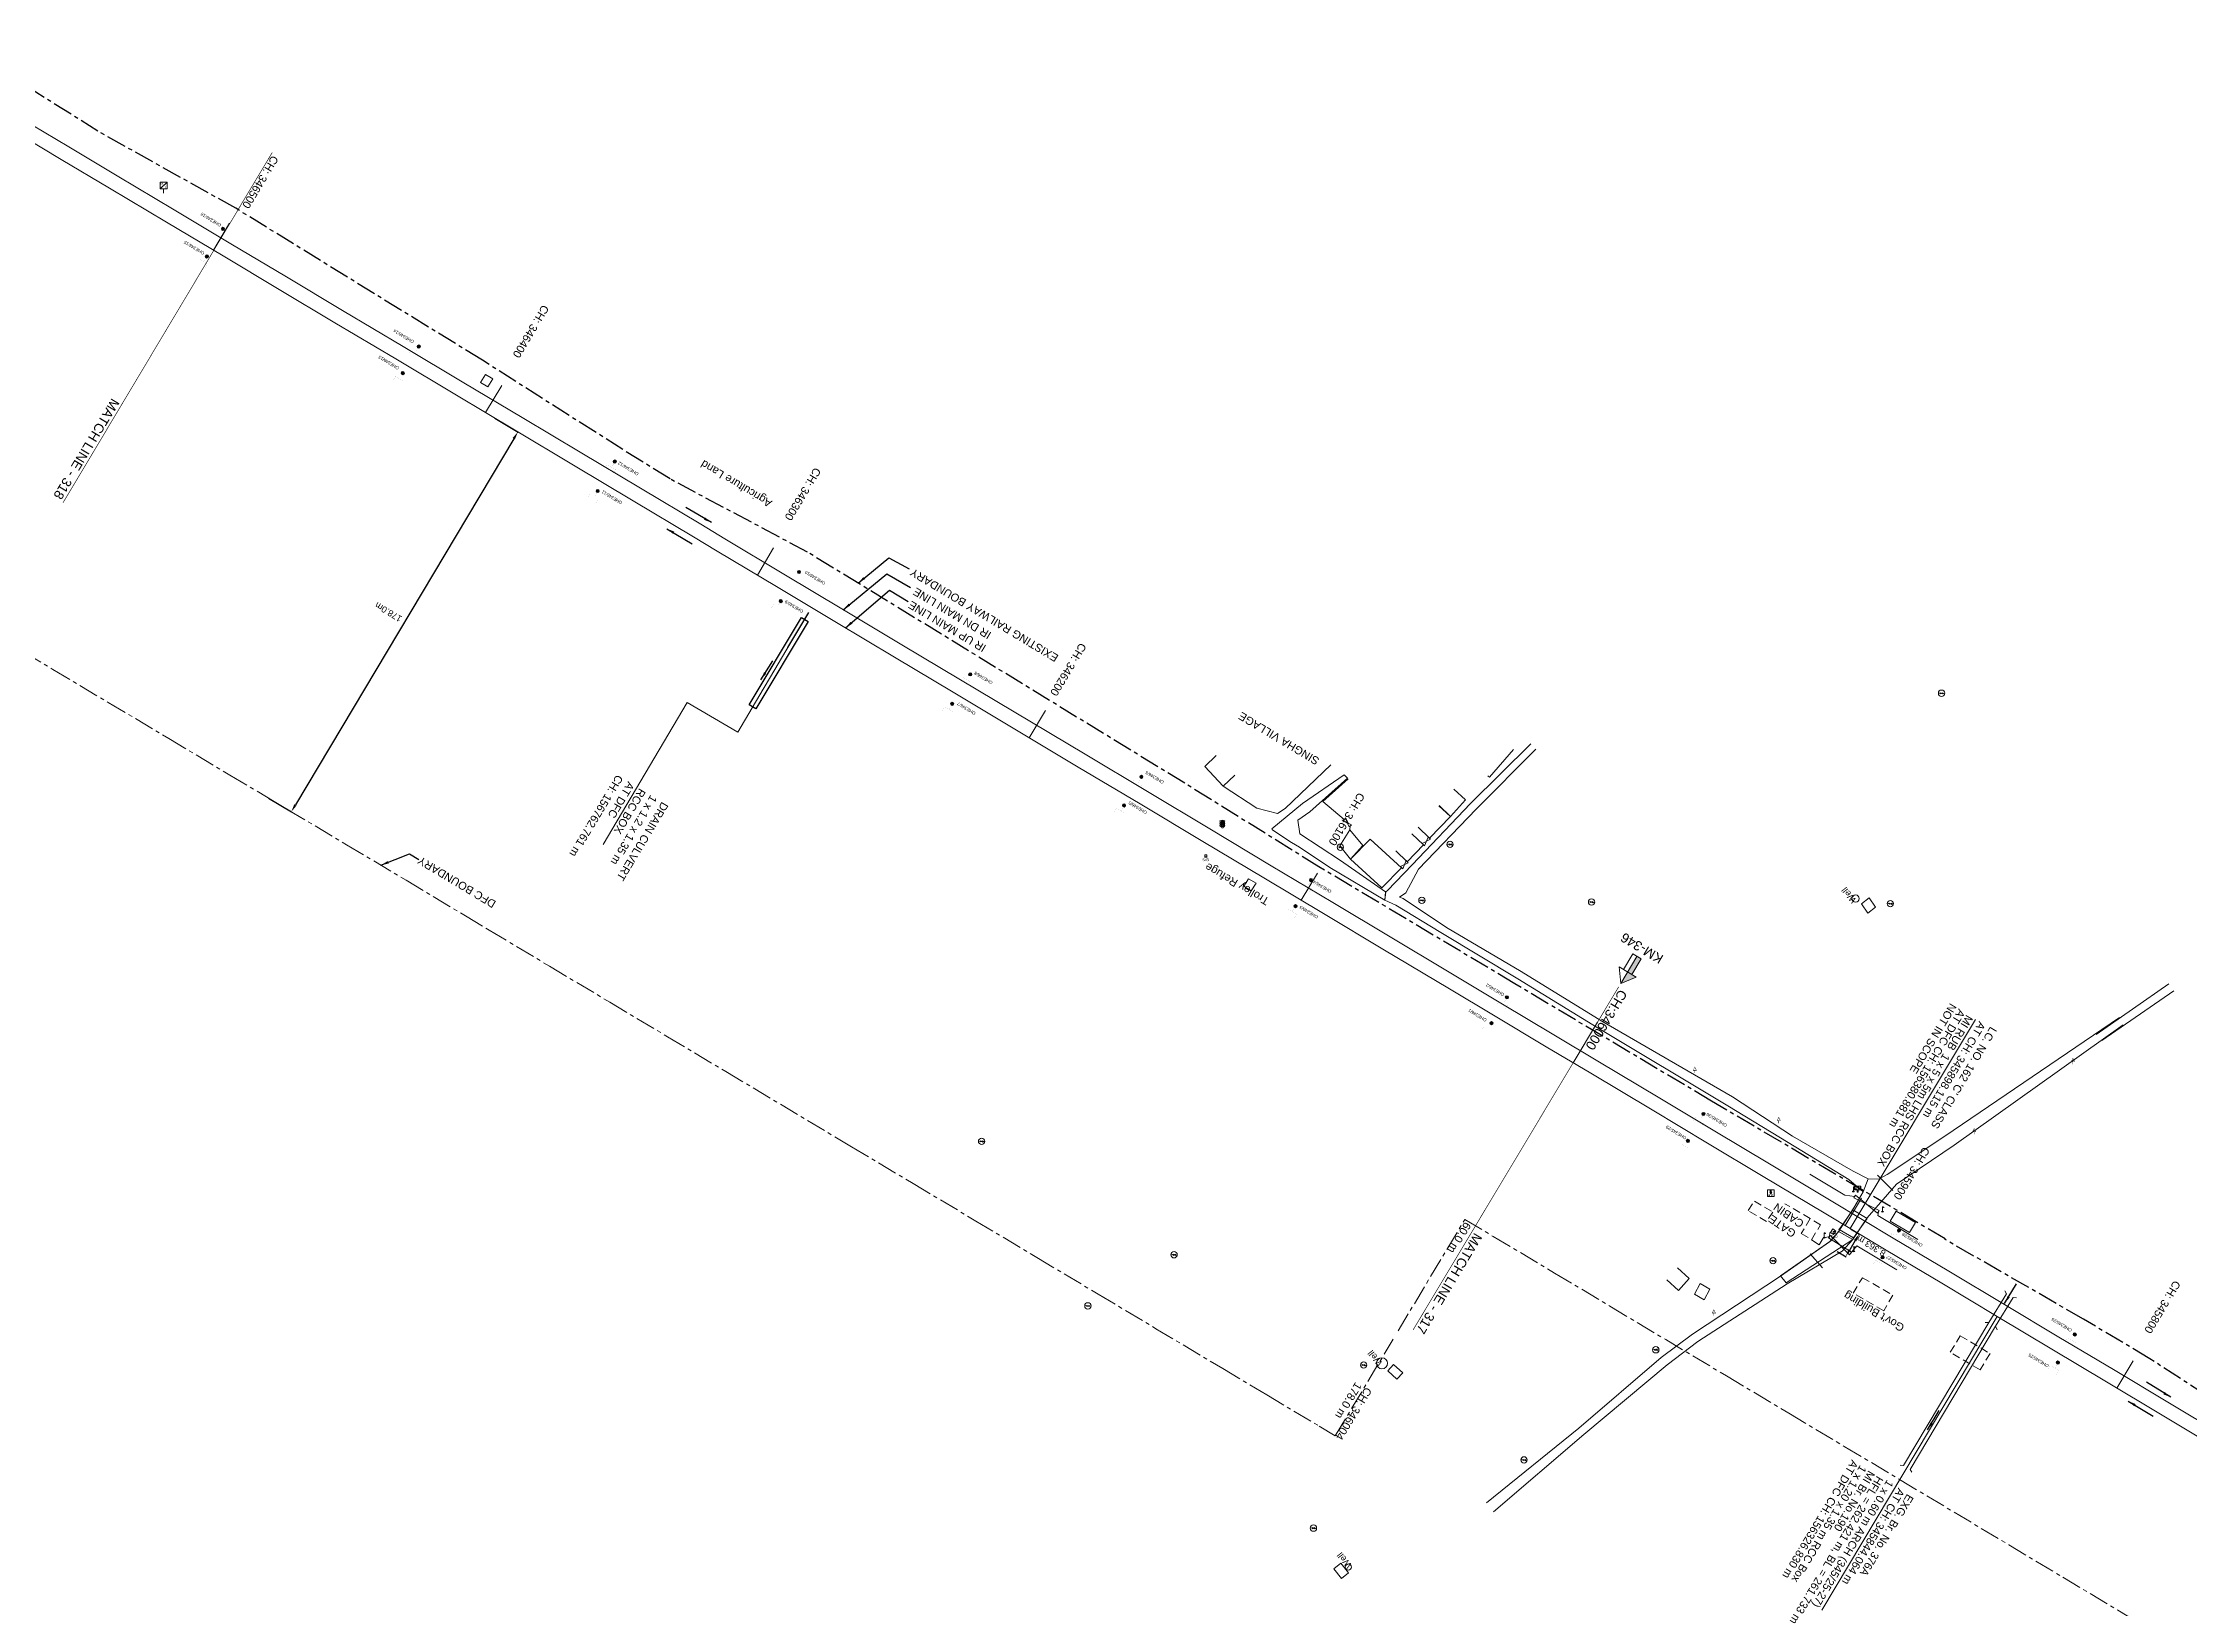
# Model space of a CAD drawing. Header units: metres. Extents: x 593168 to 611286, y 3401475 to 3412398.
# Drawn here: x 605632 to 606310, y 3404432 to 3404926 of the extents above; entities that cross this region are included whole.
import ezdxf
from ezdxf.enums import TextEntityAlignment as Align

# ---------------------------------------------------------------- set-up
doc = ezdxf.new("R2010")
doc.units = ezdxf.units.M
doc.header["$MEASUREMENT"] = 0
for name, pattern in [('CENTER', [2, 1.25, -0.25, 0.25, -0.25]), ('DASHED', [0.75, 0.5, -0.25]), ('PHANTOM2', [1.25, 0.625, -0.125, 0.125, -0.125, 0.125, -0.125])]:
    doc.linetypes.add(name, pattern=pattern)
doc.layers.get('Defpoints').update_dxf_attribs({"lineweight": 0})
for name, color, linetype, lineweight in [('Advertisement Board', 251, 'Continuous', 0), ('Arch', 7, 'Continuous', 0), ('BRIDGE DETAILS PLAN', 7, 'Continuous', 0), ('Building Under Cons.', 251, 'Continuous', 0), ('CANAL BOTTOM', 5, 'Continuous', 0), ('Commercial Building Pucca', 251, 'Continuous', 0), ('Compound Wall', 251, 'Continuous', 0), ('DFCC BOUNDARY', 6, 'CENTER', 0), ('Electric Pole', 251, 'Continuous', 0), ('Existing IR Chainage', 7, 'Continuous', 0), ('Existing IR Track', 7, 'Continuous', 0), ('Footpath', 251, 'Continuous', 0), ('Gate', 251, 'Continuous', 0), ('GIDN', 251, 'Continuous', 0), ('Govt buliding', 251, 'Continuous', 0), ('GPS', 251, 'Continuous', 0), ('Grill', 251, 'Continuous', 0), ('KM STONE', 7, 'Continuous', 0), ('Lamp_Post', 251, 'Continuous', 0), ('LC DETAILS IN PLAN', 7, 'Continuous', 0), ('Name Board', 251, 'Continuous', 0), ('OHE MAST', 8, 'Continuous', 0), ('OHE MAST TEXT', 8, 'Continuous', 0), ('Pavers', 7, 'Continuous', 0), ('Proposed Chainage', 10, 'Continuous', 0), ('PROPOSED DFCC TRACK', 1, 'Continuous', 0), ('Residential Building Pucca', 251, 'Continuous', 0), ('Residential Building Semipucca', 251, 'Continuous', 0), ('Retaining Wall', 251, 'Continuous', 0), ('Side Details', 251, 'Continuous', 0), ('Sign Board', 251, 'Continuous', 0), ('Subroad Edge', 34, 'Continuous', 0), ('Text1', 251, 'Continuous', 0), ('Trolley Stand', 251, 'Continuous', 0), ('Well', 5, 'Continuous', 0), ('WL', 7, 'Continuous', 0)]:
    doc.layers.add(name, color=color, linetype=linetype, lineweight=lineweight)
for name, color, linetype in [('DRAIN CULVERT', 1, 'Continuous'), ('Existing Railway Boundary', 7, 'CENTER'), ('MATCH LINE', 7, 'Continuous')]:
    doc.layers.add(name, color=color, linetype=linetype)
doc.styles.add('CUT-FILL', font='cut-fill.shx', dxfattribs={"height": 2})
doc.styles.add('NB', font='swissbo.ttf', dxfattribs={"height": 1.5})
doc.styles.get("Standard").update_dxf_attribs({"font": 'arial.ttf'})
doc.styles.add('street name', font='tahoma.ttf', dxfattribs={"height": 2})
doc.styles.add('Style-Arial', font='arial.ttf')
doc.dimstyles.new('ISO-25', dxfattribs={"dimtxt": 2.5, "dimasz": 2.5, "dimexe": 1.25, "dimexo": 0.625, "dimtad": 1, "dimtxsty": 'Standard', "dimcen": 2.5, "dimadec": 0, "dimazin": 0, "dimtfac": 1, "dimtmove": 0, "dimatfit": 3, "dimfxl": 1, "dimarcsym": 0})
doc.dimstyles.get("Standard").update_dxf_attribs({"dimtxt": 2.5, "dimasz": 0.18, "dimexe": 0.18, "dimexo": 0.0625, "dimgap": 0.09, "dimtad": 0, "dimtih": 1, "dimtoh": 1, "dimdec": 3, "dimzin": 0, "dimdsep": 46, "dimtxsty": 'Standard', "dimcen": 0.09, "dimaunit": 1, "dimadec": 4, "dimazin": 0, "dimtfac": 1, "dimtdec": 3, "dimtofl": 0, "dimtmove": 0, "dimatfit": 3, "dimfxl": 1, "dimtolj": 1, "dimtzin": 0, "dimarcsym": 0})

# ---------------------------------------------------------------- blocks, each defined once
blk = doc.blocks.new('GT')
at = {"layer": 'Gate'}
for p, q in [((-0.5, -0.5), (-0.5, 0.5)), ((-0.5, 0.5), (0.5, -0.5)), ((0.5, 0.5), (0.5, -0.5))]:
    blk.add_line(p, q, dxfattribs=at)
blk.add_lwpolyline([(0.5, 0.5), (-0.5, -0.5)], dxfattribs=at)
blk = doc.blocks.new('GI400D')
at = {"layer": 'Advertisement Board'}
blk.add_hatch(color=256, dxfattribs=at).paths.add_polyline_path([(-0.18, 0.33), (-0.32, 0.33), (-0.01, -0.19), (0.28, 0.33), (0.13, 0.33), (0.13, 0.96), (-0.18, 0.96)])
for points in [[(-0.32, 0.33), (-0.01, -0.19), (0.28, 0.33)], [(-0.32, 0.33), (-0.18, 0.33)], [(-0.18, 0.33), (-0.18, 0.96), (0.13, 0.96), (0.13, 0.33)], [(0.13, 0.33), (0.28, 0.33)]]:
    blk.add_lwpolyline(points, dxfattribs=at)
at = {"layer": 'Sign Board'}
for p, q in [((1.06, 1.06), (-1.06, 1.06)), ((-1.06, 1.06), (-1.06, -1.06)), ((1.06, -1.06), (1.06, 1.06)), ((-1.06, -1.06), (1.06, -1.06))]:
    blk.add_line(p, q, dxfattribs=at)
at = {"layer": 'Sign Board', "style": 'CUT-FILL'}
blk.add_text('400', height=0.739, dxfattribs=at).set_placement((-0.97, -0.98))
blk = doc.blocks.new('EP')
blk.add_hatch(color=8).paths.add_polyline_path([(-0.21, -0.05), (-0.21, 0.16), (-0.93, -0.01), (-0.31, 0.07), (-0.31, -0.19), (0.31, 0), (0.31, -0.24), (0.94, -0.01), (0.41, -0.1), (0.43, 0.15)])
at = {"color": 8}
for p, q in [((-0.93, -0.01), (-0.21, 0.16)), ((-0.31, 0.07), (-0.93, -0.01)), ((-0.31, -0.19), (-0.31, 0.07)), ((0.31, 0), (-0.31, -0.19)), ((-0.21, 0.16), (-0.21, -0.05)), ((-0.21, -0.05), (0.43, 0.15)), ((0.31, -0.24), (0.31, 0)), ((0.43, 0.15), (0.41, -0.1)), ((0.94, -0.01), (0.31, -0.24)), ((0.41, -0.1), (0.94, -0.01))]:
    blk.add_line(p, q, dxfattribs=at)
blk.add_circle((0, 0), 1, dxfattribs=at)
blk = doc.blocks.new('LP')
for points in [[(0, 0), (0, 1.5)], [(0.25, 1.35), (0.44, 1.35)]]:
    blk.add_lwpolyline(points)
for centre, radius, start, end in [((0.07, 0.99), 0.519, 57.64249, 97.31648), ((0.34, 1.33), 0.094, 11.70118, 168.04763)]:
    blk.add_arc(centre, radius, start, end)
at = {"extrusion": (0, 0, -1)}
blk.add_ellipse((0, 0.01), major_axis=(0.308, 0), ratio=0.400495, dxfattribs=at)
blk.add_ellipse((0.35, 1.36), major_axis=(0.0017, 0.0438), ratio=0.461056, start_param=1.74022, end_param=4.575836)
blk = doc.blocks.new('NB')
for p, q in [((-0.98, 0.82), (-0.98, 1.98)), ((-0.98, 1.98), (0.98, 1.98)), ((-0.98, 0.82), (0.98, 0.82)), ((-0.13, 0.82), (-0.13, 0)), ((-0.13, 0), (0.13, 0)), ((0.13, 0.82), (0.13, 0)), ((0.98, 1.98), (0.98, 0.82))]:
    blk.add_line(p, q)
at = {"style": 'NB', "width": 1.025371}
blk.add_text('NB', height=0.988, rotation=180, dxfattribs=at).set_placement((0, 1.39), align=Align.MIDDLE)
blk = doc.blocks.new('TSB')
at = {"const_width": 0.132}
blk.add_lwpolyline([(-0.51, 0.84), (0.54, 0.84), (0, 1.85)], close=True, dxfattribs=at)
at = {"const_width": 0.142}
blk.add_lwpolyline([(0, 0.84), (0, 0)], dxfattribs=at)
blk = doc.blocks.new('WL')
at = {"layer": 'WL'}
for p, q in [((1.07, 3.42), (-1.06, 3.42)), ((-1.06, 3.42), (-1.06, 1.29)), ((-1.06, 1.29), (1.07, 1.29)), ((0, 1.29), (0, 0)), ((1.07, 1.29), (1.07, 3.42))]:
    blk.add_line(p, q, dxfattribs=at)
blk.add_lwpolyline([(-1.06, 1.29), (1.07, 3.42)], dxfattribs=at)
at = {"layer": 'WL', "style": 'CUT-FILL'}
for s, p in [('W', (-0.08, 3.25)), ('L', (0.61, 2.26))]:
    blk.add_text(s, height=0.739, rotation=180, dxfattribs=at).set_placement(p)
blk = doc.blocks.new('SIG')
for color, points in [(1, [(-0.22, 0.42, 0.180295), (-0.01, 0.33, -0.00255), (0.01, 0.33, -0.00255), (0.02, 0.33, 0.180295), (0.23, 0.42, -0.002654), (0.25, 0.44, 0.184495), (0.33, 0.65, 1.000001), (-0.32, 0.65, 0.184495), (-0.24, 0.44, -0.002654)]), (2, [(0.23, -0.23, -0.002654), (0.25, -0.21, 0.184495), (0.33, 0.01, 1.000001), (-0.32, 0.01, 0.184495), (-0.24, -0.21, -0.002654), (-0.22, -0.23, 0.180295), (-0.01, -0.32, -0.00255), (0.01, -0.32, -0.00255), (0.02, -0.32, 0.180295)]), (3, [(0.23, -0.88, -0.002654), (0.25, -0.86, 0.184495), (0.33, -0.64, 1.000001), (-0.32, -0.64, 0.184495), (-0.24, -0.86, -0.002654), (-0.22, -0.88, 0.395599)])]:
    blk.add_hatch(color=color).paths.add_polyline_path(points)
for p, q in [((-0.31, 0.98), (-0.32, -0.9)), ((0.33, -0.9), (0.32, 0.98))]:
    blk.add_line(p, q)
for points in [[(-0.31, 0.98), (-0.81, 0.98, 0.198758), (-0.42, 0.41, 0.003814), (-0.31, 0.39, 0.003814)], [(-0.31, 0.33), (-0.81, 0.33, 0.198758), (-0.42, -0.23, 0.003727), (-0.32, -0.26, 0.003727)], [(0.32, 0.98), (0.82, 0.98, -0.198758), (0.44, 0.41, -0.003814), (0.32, 0.39, -0.003814)], [(0.32, 0.33), (0.82, 0.33, -0.198758), (0.44, -0.23, -0.003727), (0.33, -0.26, -0.003727)], [(-0.32, -0.32), (-0.81, -0.32, 0.198758), (-0.42, -0.88, 0.003639), (-0.32, -0.9)], [(0.33, -0.32), (0.82, -0.32, -0.198758), (0.44, -0.88, -0.003639), (0.33, -0.9)]]:
    blk.add_lwpolyline(points, format="xyb")
for centre, radius, start, end in [((0.01, 0.91), 0.324, 12.40488, 167.59512), ((0.01, 0.81), 0.357, 27.75781, 152.24219), ((0.01, -0.9), 0.324, 181.45715, 358.54285)]:
    blk.add_arc(centre, radius, start, end)
blk = doc.blocks.new('GPS')
at = {"const_width": 0.0279}
blk.add_lwpolyline([(0.56, -0.56), (-0.56, -0.56), (-0.56, 0.56), (0.56, 0.56)], close=True, dxfattribs=at)
blk.add_lwpolyline([(0.33, -0.33), (-0.33, -0.33), (-0.33, 0.33), (0.33, 0.33)], close=True)
at = {"style": 'street name'}
blk.add_text('GPS', height=0.868, rotation=180, dxfattribs=at).set_placement((1.07, -0.84, -111.29))
blk = doc.blocks.new('KM POST PLAN')
h = blk.add_hatch(color=256)
h.dxf.hatch_style = 1
h.paths.add_polyline_path([(0, -8.5), (-3, -8.5), (-3, -20), (0, -20)])
h.paths.add_polyline_path([(0, -8.5), (0, 0), (-6.3, -8.5)])
for points in [[(0, 0), (-6.3, -8.5), (6.3, -8.5)], [(0, 0), (0, -20)], [(0, 0), (6.3, -8.5)], [(3, -8.5), (3, -20), (-3, -20), (-3, -8.5)]]:
    blk.add_lwpolyline(points)
at = {"style": 'Style-Arial'}
blk.add_attdef('KM-POST', text='', height=6, dxfattribs=at).set_placement((0, -26, -263.9), align=Align.MIDDLE_CENTER)
blk = doc.blocks.new('OHE MAST')
h = blk.add_hatch(color=256)
h.dxf.hatch_style = 1
edge = h.paths.add_edge_path()
edge.add_arc((0, 0), 0.514, 0, 360)
at = {"const_width": 0.01}
for points in [[(1.5, 3.5), (1.5, 2), (-1.5, 2), (-1.5, 3.5)], [(0, 2), (0, 0)]]:
    blk.add_lwpolyline(points, dxfattribs=at)
blk.add_circle((0, 0), 0.514)
blk = doc.blocks.new('*D229')
at = {"layer": 'Defpoints', "color": 0, "linetype": 'ByBlock', "ltscale": 5, "transparency": 16777216}
for p in [(605774.71, 3404807.39), (605703.2, 3404687.48), (605710.56, 3404683.1)]:
    blk.add_point(p, dxfattribs=at)
at = {"layer": 'DFCC BOUNDARY', "color": 0, "linetype": 'ByBlock', "lineweight": -2, "ltscale": 5, "transparency": 16777216}
for p, q in [((605774.82, 3404807.32), (605782.17, 3404802.94)), ((605780.78, 3404800.85), (605711.84, 3404685.25)), ((605703.31, 3404687.42), (605710.66, 3404683.04))]:
    blk.add_line(p, q, dxfattribs=at)
at = {"layer": 'DFCC BOUNDARY', "color": 0, "linetype": 'ByBlock', "ltscale": 5, "transparency": 16777216}
for points in [[(605780.42, 3404801.07), (605781.14, 3404800.64), (605782.06, 3404803)], [(605711.48, 3404685.46), (605712.19, 3404685.03), (605710.56, 3404683.1)]]:
    blk.add_solid(points, dxfattribs=at)
at = {"layer": 'DFCC BOUNDARY', "color": 0, "linetype": 'ByBlock', "ltscale": 5, "transparency": 16777216, "insert": (605741.2, 3404746.14), "char_height": 2, "attachment_point": 5, "rotation": 149, "style": 'Style-Arial'}
blk.add_mtext('\\A1;178.0m', dxfattribs=at)
blk = doc.blocks.new('TerminatorOpen_0.5')
at = {"color": 0, "linetype": 'ByBlock', "lineweight": -2}
for q in [(-1, 0.25), (-1, 0), (-1, -0.25)]:
    blk.add_line((0, 0), q, dxfattribs=at)
blk = doc.blocks.new('*D242')
at = {"layer": 'Defpoints', "color": 0, "transparency": 16777216}
for p in [(606202.6, 3404551.55), (606198.31, 3404544.37), (606201.15, 3404542.67)]:
    blk.add_point(p, dxfattribs=at)
at = {"layer": 'PROPOSED DFCC TRACK', "color": 0, "lineweight": -2, "transparency": 16777216}
for p, q in [((606202.71, 3404551.49), (606205.55, 3404549.79)), ((606204.16, 3404547.71), (606202.43, 3404544.82)), ((606198.42, 3404544.31), (606201.26, 3404542.61))]:
    blk.add_line(p, q, dxfattribs=at)
at = {"layer": 'PROPOSED DFCC TRACK', "color": 0, "transparency": 16777216}
for points in [[(606202.08, 3404545.03), (606202.79, 3404544.61), (606201.15, 3404542.67)], [(606203.8, 3404547.92), (606204.52, 3404547.49), (606205.44, 3404549.85)]]:
    blk.add_solid(points, dxfattribs=at)
at = {"layer": 'PROPOSED DFCC TRACK', "color": 0, "lineweight": 0, "transparency": 16777216, "insert": (606209.19, 3404546.06), "char_height": 2, "attachment_point": 5, "rotation": 149, "style": 'Style-Arial'}
blk.add_mtext('\\A1;8.363 m', dxfattribs=at)

msp = doc.modelspace()

# ---------------------------------------------------------------- linework, layer by layer
at = {"layer": 'Arch'}
for points in [[(606211.2353, 3404568.3356, 264.2237), (606216.0653, 3404563.5673, 264.3996)], [(606189.9791, 3404543.5918, 264.1077), (606193.8356, 3404539.0776, 264.1477)]]:
    msp.add_polyline3d(points, dxfattribs=at)
at = {"layer": 'BRIDGE DETAILS PLAN', "lineweight": 13}
msp.add_line((606248.979, 3404523.7967), (606193.6161, 3404431.0942), dxfattribs=at)
at = {"layer": 'Building Under Cons.'}
msp.add_polyline3d([(606155.2492, 3404534.2285, 262.2802), (606158.2825, 3404532.4443, 262.2503), (606156.4626, 3404529.0701, 262.2543), (606153.4291, 3404530.8543, 262.2543)], close=True, dxfattribs=at)
at = {"layer": 'Commercial Building Pucca'}
for points in [[(606206.1769, 3404654.0634, 260.8857), (606208.1943, 3404651.0624, 260.9246), (606210.5857, 3404652.9266, 260.3658), (606208.5682, 3404655.9278, 260.3658)], [(606056.6594, 3404506.5732, 263.4089), (606059.5269, 3404503.9807, 262.6132), (606061.3549, 3404505.9599, 262.6152), (606058.4272, 3404508.6068, 262.6152)], [(606041.8159, 3404445.9125, 262.2942), (606044.185, 3404442.846, 262.7821), (606041.98, 3404441.0577, 263.009), (606039.5922, 3404444.1484, 263.009)]]:
    msp.add_polyline3d(points, close=True, dxfattribs=at)
at = {"layer": 'Compound Wall'}
for points in [[(606088.1989, 3404694.3894, 262.2273), (606088.7131, 3404694.0436, 262.1423), (606096.3264, 3404702.7656, 261.9943)], [(606004.7161, 3404691.1859, 261.1236), (606015.3276, 3404684.2096, 261.2426), (606021.7952, 3404682.547, 260.7187), (606024.1991, 3404684.1165, 261.4455), (606038.6528, 3404697.953, 260.7887)], [(606044.1601, 3404693.5347, 261.4925), (606036.1294, 3404686.2805, 261.4585), (606042.8864, 3404680.6297, 261.4265)], [(606044.8018, 3404678.652, 261.4555), (606044.6404, 3404677.4252, 261.4925)]]:
    msp.add_polyline3d(points, dxfattribs=at)
at = {"layer": 'DFCC BOUNDARY', "ltscale": 5}
for points in [[(605617.496, 3404738.6252), (605635.2481, 3404728.0464), (605652.7601, 3404717.6108), (605671.9194, 3404706.1681), (605691.1546, 3404694.6801), (605709.4638, 3404683.7462), (605727.9653, 3404672.6974), (605746.762, 3404661.4608), (605765.5656, 3404650.2199), (605773.0375, 3404645.721), (605792.0494, 3404634.3396), (605811.0462, 3404622.9815), (605829.2649, 3404612.0929), (605847.7381, 3404601.0522), (605887.342, 3404577.3673), (605906.8349, 3404565.7205), (605926.6065, 3404553.9073), (605945.9074, 3404542.3678), (605965.2136, 3404530.8252), (605983.4482, 3404519.9265), (606004.5473, 3404507.3163), (606018.4065, 3404499.0368), (606035.0129, 3404489.1162), (606040.069, 3404486.0926), (606058.3395, 3404516.6452)], [(606059.8883, 3404519.2146), (606080.9338, 3404554.4075), (606089.8932, 3404549.0497), (606109.2456, 3404537.4769), (606126.7631, 3404527.0009), (606144.3411, 3404516.4888), (606163.553, 3404504.9934), (606183.1741, 3404493.2531), (606200.6816, 3404482.7762), (606218.1857, 3404472.3013), (606235.3738, 3404462.014), (606252.641, 3404451.6792), (606269.7189, 3404441.4555), (606287.1046, 3404431.0476), (606304.4958, 3404420.6368), (606322.1306, 3404410.0802)]]:
    msp.add_lwpolyline(points, dxfattribs=at)
at = {"layer": 'DRAIN CULVERT'}
msp.add_lwpolyline([(605857.1366, 3404715.596), (605855.0768, 3404716.8278), (605871.5844, 3404744.4304), (605873.6442, 3404743.1986)], close=True, dxfattribs=at)
msp.add_lwpolyline([(605867.2876, 3404734.9077), (605873.9087, 3404745.9789)], dxfattribs=at)
at = {"layer": 'Existing IR Chainage', "color": 7, "linetype": 'Continuous', "lineweight": 13, "flags": 128}
for points in [[(605691.0914, 3404868.9268), (605685.9625, 3404860.3423)], [(605776.9637, 3404817.687), (605771.8366, 3404809.1014)], [(605862.7939, 3404766.3516), (605857.6575, 3404757.7716)], [(605948.6192, 3404715.0375), (605943.4866, 3404706.4552)], [(606034.4534, 3404663.7321), (606029.3219, 3404655.1492)], [(606122.8594, 3404616.7231), (606115.1609, 3404603.8494)], [(606206.1159, 3404561.0998), (606200.9813, 3404552.5186)], [(606291.9253, 3404509.7464), (606286.7889, 3404501.1663)]]:
    msp.add_lwpolyline(points, dxfattribs=at)
at = {"layer": 'Existing IR Track', "color": 0, "lineweight": 15, "flags": 128}
for points in [[(606319.9209, 3404486.5086), (606302.8121, 3404496.7421), (606285.6758, 3404506.9921), (606268.451, 3404517.2862), (606251.2429, 3404527.5703), (606233.7089, 3404538.0434), (606216.1753, 3404548.5162), (606196.6111, 3404560.2377), (606177.111, 3404571.9207), (606159.8211, 3404582.2719), (606142.472, 3404592.6587), (606122.9621, 3404604.3422), (606109.0841, 3404612.6466), (606092.2884, 3404622.7089), (606075.5006, 3404632.7664), (606057.3755, 3404643.6089), (606039.3309, 3404654.4032), (606019.8737, 3404666.0606), (606000.4364, 3404677.706), (605980.7726, 3404689.4671), (605961.0814, 3404701.2445), (605921.7334, 3404724.759), (605903.2259, 3404735.8319), (605884.8043, 3404746.8533), (605866.0475, 3404758.081), (605847.3541, 3404769.2848), (605839.795, 3404773.8237), (605820.7425, 3404785.1993), (605801.6957, 3404796.5716), (605783.3656, 3404807.5125), (605765.0395, 3404818.451), (605745.8255, 3404829.9265), (605726.6693, 3404841.3675), (605709.0185, 3404851.9139), (605691.4772, 3404862.3948), (605673.5255, 3404873.1089), (605655.5855, 3404883.816), (605640.2983, 3404892.9617), (605620.8302, 3404904.6032)], [(606317.9222, 3404482.5284), (606300.5375, 3404492.9357), (606283.4596, 3404503.1594), (606266.1874, 3404513.4971), (606248.9993, 3404523.7845), (606231.4916, 3404534.2616), (606213.9841, 3404544.7385), (606194.3602, 3404556.4804), (606175.1483, 3404567.9758), (606157.5582, 3404578.4952), (606140.0407, 3404588.9712), (606120.6873, 3404600.5446), (606106.6718, 3404608.9259), (606089.9974, 3404618.8871), (606076.1382, 3404627.1667), (606055.0694, 3404639.7588), (606036.8369, 3404650.6561), (606017.5517, 3404662.1862), (605998.2506, 3404673.7258), (605978.4355, 3404685.5651), (605958.9426, 3404697.2118), (605919.4017, 3404720.8591), (605900.8852, 3404731.9256), (605882.6664, 3404742.8143), (605863.6963, 3404754.1565), (605844.9634, 3404765.3708), (605837.4444, 3404769.8982), (605818.3984, 3404781.2839), (605799.6013, 3404792.5208), (605781.0301, 3404803.6112), (605762.7206, 3404814.5453), (605743.4924, 3404826.0291), (605724.3331, 3404837.4718), (605706.6718, 3404847.9965), (605689.0077, 3404858.5229), (605671.1732, 3404869.1785), (605653.2112, 3404879.9103), (605637.9448, 3404889.0293), (605618.4856, 3404900.6528)]]:
    msp.add_lwpolyline(points, dxfattribs=at)
at = {"layer": 'Existing Railway Boundary', "ltscale": 5}
msp.add_lwpolyline([(606848.438, 3404180.3848), (606638.9131, 3404306.0748), (606606.0408, 3404325.6718), (606562.5634, 3404350.3059), (606482.6553, 3404400.5033), (606440.6404, 3404426.8266), (606340.4529, 3404482.426), (606297.1799, 3404510.4319), (606276.2582, 3404522.8992), (606232.5979, 3404548.0483), (606232.5409, 3404548.294), (606158.8351, 3404591.7532), (606096.7448, 3404628.7817), (606034.9065, 3404665.7185), (605992.5296, 3404692.0896), (605873.4399, 3404765.0797), (605830.0802, 3404788.14), (605815.1712, 3404797.4287), (605770.8509, 3404825.609), (605693.0181, 3404873.5817), (605649.4918, 3404897.9326), (605605.2802, 3404925.7801)], dxfattribs=at)
at = {"layer": 'Footpath'}
msp.add_polyline3d([(606055.96, 3404657.7797, 262.0403), (606055.7121, 3404655.1474, 262.1153), (606038.3603, 3404665.4493, 261.8024), (606028.774, 3404671.931, 261.5655), (606026.2733, 3404673.3537, 261.5595), (606020.3049, 3404677.3068, 261.3245), (606020.0017, 3404677.7364, 261.3455), (606029.7581, 3404685.6922, 261.3105), (606042.8688, 3404694.6986, 261.4865), (606043.9537, 3404693.7278, 261.4915), (606032.0383, 3404683.0967, 261.4315), (606028.2057, 3404680.3911, 261.4145), (606028.8798, 3404676.1556, 261.4725), (606041.6902, 3404667.679, 261.7464)], close=True, dxfattribs=at)
at = {"layer": 'Govt buliding', "color": 88, "linetype": 'DASHED', "ltscale": 5}
msp.add_line((606189.9486, 3404554.6584), (606181.9791, 3404559.3788), dxfattribs=at)
for points in [[(606178.162, 3404556.7447), (606176.2086, 3404553.7617), (606170.3953, 3404557.2233), (606172.3487, 3404560.2064)], [(606187.147, 3404549.9417), (606190.4054, 3404547.9817), (606193.2079, 3404552.6974), (606189.9496, 3404554.6574)], [(606206.4396, 3404536.0218), (606216.0689, 3404530.4979), (606213.1509, 3404525.598), (606203.5216, 3404531.122)], [(606243.5566, 3404506.8893), (606234.1485, 3404512.5026), (606237.3345, 3404517.6758), (606246.7426, 3404512.0624)]]:
    msp.add_lwpolyline(points, close=True, dxfattribs=at)
at = {"layer": 'Govt buliding'}
msp.add_polyline3d([(606221.3116, 3404550.326, 263.7758), (606215.2264, 3404553.881, 264.0147), (606217.1093, 3404556.99, 264.1907), (606223.198, 3404553.433, 264.1907)], close=True, dxfattribs=at)
msp.add_polyline3d([(606148.0896, 3404539.0974, 262.9191), (606151.7912, 3404535.7383, 262.9191), (606148.3576, 3404531.9546, 263.134), (606144.656, 3404535.3137, 263.134)], dxfattribs=at)
at = {"layer": 'Grill'}
for points in [[(606204.0414, 3404561.6593, 264.2467), (606200.8548, 3404562.0454, 263.7928), (606189.8024, 3404568.6817, 263.7498)], [(606223.9619, 3404548.0209, 263.8018), (606211.282, 3404555.6707, 264.0717), (606211.4851, 3404556.774, 264.2697)], [(606196.102, 3404548.9934, 264.1597), (606194.0457, 3404548.4822, 264.0987), (606192.7675, 3404546.3717, 264.1087), (606190.4064, 3404547.9826, 263.9228)], [(606196.102, 3404548.9934, 264.1597), (606196.1246, 3404550.258, 264.1527)], [(606202.6648, 3404543.6564, 264.0517), (606204.7239, 3404546.045, 263.9947), (606217.3399, 3404538.4865, 263.6229)]]:
    msp.add_polyline3d(points, dxfattribs=at)
at = {"layer": 'LC DETAILS IN PLAN', "lineweight": 13, "flags": 128}
msp.add_lwpolyline([(606202.5981, 3404551.5511), (606242.0936, 3404617.5586)], dxfattribs=at)
at = {"layer": 'MATCH LINE', "linetype": 'PHANTOM2', "ltscale": 15, "const_width": 0.2}
for points in [[(605704.538, 3404891.197), (605638.5175, 3404780.6568)], [(606129.51, 3404627.8121), (606064.6289, 3404519.5485)]]:
    msp.add_lwpolyline(points, dxfattribs=at)
at = {"layer": 'Pavers'}
for points in [[(606203.6192, 3404548.5674, 264.1097), (606199.0709, 3404551.2566, 264.1687), (606203.3848, 3404557.4142, 264.3776), (606207.9334, 3404554.7249, 264.3776)], [(606180.6054, 3404536.5728, 263.7018), (606196.4409, 3404547.6906, 264.1107), (606198.9414, 3404550.629, 264.1097), (606203.3683, 3404548.0608, 264.0237), (606182.4113, 3404534.3999, 263.6678)]]:
    msp.add_polyline3d(points, close=True, dxfattribs=at)
for p in [(606203.385, 3404557.414, 264.378), (606196.441, 3404547.691, 264.111), (606198.941, 3404550.629, 264.11), (606199.071, 3404551.257, 264.169), (606203.368, 3404548.061, 264.024), (606203.619, 3404548.567, 264.11), (606180.605, 3404536.573, 263.702), (606182.411, 3404534.4, 263.668)]:
    msp.add_point(p, dxfattribs=at)
at = {"layer": 'Proposed Chainage', "lineweight": 0}
msp.add_lwpolyline([(605870.4347, 3404740.3079), (605861.8397, 3404725.7259), (605859.4858, 3404721.8077), (605851.4652, 3404708.2553), (605835.4667, 3404717.6041), (605808.9463, 3404672.7925)], dxfattribs=at)
at = {"layer": 'PROPOSED DFCC TRACK', "color": 7, "linetype": 'Continuous', "flags": 128}
for points in [[(606245.1403, 3404521.8625), (606246.3764, 3404521.8462), (606251.9639, 3404530.9653), (606251.385, 3404531.8443)], [(606248.9973, 3404519.593), (606248.4217, 3404520.687), (606254.0091, 3404529.8061), (606255.0552, 3404529.6894)]]:
    msp.add_lwpolyline(points, dxfattribs=at)
at = {"layer": 'PROPOSED DFCC TRACK', "linetype": 'Continuous', "flags": 128}
for points in [[(606246.3764, 3404521.8462), (606219.4467, 3404476.7589), (606218.4027, 3404476.8925)], [(606248.4217, 3404520.687), (606221.503, 3404475.4728), (606222.0801, 3404474.5926)]]:
    msp.add_lwpolyline(points, dxfattribs=at)
at = {"layer": 'Residential Building Pucca'}
for points in [[(606008.3515, 3404694.6155, 261.1236), (606004.717, 3404691.1839, 261.1236), (605998.8554, 3404697.392, 261.0546), (606002.4899, 3404700.8236, 261.0546)], [(606077.4935, 3404690.22, 262.2213), (606081.2117, 3404686.8793, 262.2213), (606076.4493, 3404681.579, 262.0963), (606072.7312, 3404684.9197, 262.0963)], [(606072.8812, 3404685.0795, 262.0963), (606076.4493, 3404681.579, 262.0963), (606069.7621, 3404674.7626, 262.4092), (606066.194, 3404678.2632, 262.4092)]]:
    msp.add_polyline3d(points, dxfattribs=at)
msp.add_polyline3d([(606060.9743, 3404665.425, 262.2123), (606054.7268, 3404659.0606, 262.0743), (606044.8225, 3404668.0951, 261.8624), (606051.0708, 3404674.4602, 261.8624)], close=True, dxfattribs=at)
at = {"layer": 'Residential Building Semipucca'}
msp.add_polyline3d([(606044.8225, 3404668.0951, 261.8624), (606041.4802, 3404672.2877, 261.6274), (606044.6384, 3404677.4243, 261.4925), (606048.7046, 3404672.4074, 261.4925)], close=True, dxfattribs=at)
msp.add_polyline3d([(606064.2309, 3404676.1345, 262.3902), (606067.853, 3404672.6899, 262.3902), (606062.7514, 3404667.3253, 262.2223), (606059.1292, 3404670.7699, 262.2223)], dxfattribs=at)
at = {"layer": 'Retaining Wall'}
msp.add_polyline3d([(606196.3776, 3404550.3133, 264.0807), (606197.0611, 3404551.3941, 264.1287), (606198.0181, 3404550.7468, 264.2017), (606197.3341, 3404549.6653, 264.2017)], close=True, dxfattribs=at)
at = {"layer": 'Subroad Edge'}
for points in [[(606206.6552, 3404563.1086, 264.1947), (606202.1648, 3404567.0497, 263.7798), (606182.9592, 3404578.7349, 263.005), (606163.9716, 3404590.2165, 262.7211), (606122.6896, 3404614.9553, 262.4072), (606097.687, 3404630.3437, 262.2733), (606073.4148, 3404644.9266, 262.2343), (606059.1349, 3404653.6039, 262.1563), (606055.7121, 3404655.1474, 262.1153), (606055.969, 3404657.7794, 262.0393), (606056.5696, 3404658.1978, 262.0573), (606064.3585, 3404666.3865, 262.1013), (606082.7533, 3404685.6657, 262.0473), (606101.7844, 3404704.5458, 261.9793)], [(606208.2949, 3404567.2002, 264.1477), (606203.4985, 3404569.6065, 263.6728), (606184.3725, 3404580.6737, 262.9291), (606165.4254, 3404593.0672, 262.4842), (606124.2365, 3404616.9966, 262.3842), (606098.748, 3404632.6808, 262.2463), (606075.1407, 3404646.5885, 262.2703), (606061.4916, 3404655.6922, 262.0863), (606060.3259, 3404656.0865, 262.1203), (606062.3008, 3404657.4878, 262.1003), (606066.2994, 3404664.9461, 262.0693), (606084.4969, 3404683.872, 261.9993), (606103.3537, 3404702.8011, 261.9793)], [(606280.2158, 3404612.7441, 262.987), (606303.1655, 3404628.7245, 262.8627)], [(606281.9913, 3404610.9198, 263.009), (606304.7266, 3404626.5729, 262.8543)], [(606087.7735, 3404464.9516, 262.7231), (606116.9286, 3404488.5508, 262.6841), (606142.9182, 3404510.7738, 262.9131), (606152.8448, 3404518.2406, 262.8941), (606180.5544, 3404536.4471, 263.6598), (606196.0101, 3404547.3451, 264.0867), (606198.7616, 3404550.4371, 264.1077), (606203.7086, 3404558.0457, 264.3296), (606206.6552, 3404563.1086, 264.1947), (606208.2949, 3404567.2002, 264.1477), (606211.4813, 3404567.1563, 264.2917), (606214.2419, 3404568.5695, 264.2987), (606232.481, 3404580.6988, 263.278), (606287.5543, 3404618.106, 262.995)], [(606090.0286, 3404462.153, 262.7221), (606118.5254, 3404486.5041, 262.7611), (606144.8342, 3404508.468, 262.7901), (606154.4806, 3404515.9285, 262.8391), (606182.7118, 3404534.0339, 263.6588), (606200.071, 3404544.4361, 264.0897), (606203.3708, 3404548.0263, 263.9887), (606207.9832, 3404554.8953, 264.2707), (606217.1882, 3404565.5369, 264.2687), (606235.418, 3404577.8046, 263.207), (606288.6903, 3404615.8641, 263)]]:
    msp.add_polyline3d(points, dxfattribs=at)
at = {"layer": 'Trolley Stand'}
for points in [[(605772.5816, 3404817.1812, 263.6488), (605770.2528, 3404818.5484, 263.6698), (605771.8541, 3404821.0823, 263.5749), (605774.183, 3404819.715, 263.5749)], [(606011.1591, 3404659.5881, 263.7648), (606012.6842, 3404661.9543, 263.7618), (606015.0737, 3404660.5328, 263.7618), (606013.5486, 3404658.1666, 263.7618)]]:
    msp.add_polyline3d(points, close=True, dxfattribs=at)
at = {"layer": 'Well'}
for centre, radius in [((606204.2949, 3404655.6784, 262.4222), 1.1499), ((606054.7908, 3404508.9958, 262.4432), 1.7344), ((606044.1989, 3404444.6727, 262.7151), 0.9748)]:
    msp.add_circle(centre, radius, dxfattribs=at)

# ---------------------------------------------------------------- block references
at = {"layer": 'Electric Pole'}
for p, xscale, yscale, zscale in [((606231.4111, 3404720.5073, 261.4795), 0.9997078269144579, 0.9997078269144579, 0.9997078269144579), ((606076.285, 3404672.788, 262.2543), 0.9997078269963039, 0.9997078269963039, 0.9997078269963039), ((606041.6529, 3404671.9006, 261.6264), 0.9997078269963039, 0.9997078269963039, 0.9997078269963039), ((606067.3839, 3404655.1247, 261.1766), 0.9997078269963039, 0.9997078269963039, 0.9997078269963039), ((606120.9302, 3404654.5949, 262.0443), 0.9997078269144579, 0.9997078269144579, 0.9997078269144579), ((606215.2502, 3404654.0823, 260.3538), 0.9997078269144579, 0.9997078269144579, 0.9997078269144579), ((605928.4184, 3404579.0568, 260.4758), 0.9997078269144579, 0.9997078269144579, 0.9997078269144579), ((605989.183, 3404543.2569, 261.9683), 0.9997078269144579, 0.9997078269144579, 0.9997078269144579), ((606178.2403, 3404541.3658, 263.108), 0.9997078269144579, 0.9997078269144579, 0.9997078269144579), ((605961.9776, 3404527.1309, 261.7984), 0.9997078269144579, 0.9997078269144579, 0.9997078269144579), ((606141.2305, 3404513.2618, 262.8921), 0.9997078269963039, 0.9997078269963039, 0.9997078269963039), ((606049.0087, 3404508.4481, 263.9828), 0.9997078269144579, 0.9997078269144579, 0.9997078269144579), ((606099.6395, 3404478.4983, 262.8101), 0.9997078269963039, 0.9997078269963039, 0.9997078269963039), ((606033.181, 3404456.9736, 261.9383), 0.9997078269144579, 0.9997078269144579, 0.9997078269144579)]:
    msp.add_blockref('EP', p, dxfattribs=dict(at, xscale=xscale, yscale=yscale, zscale=zscale))
at = {"layer": 'Gate'}
for p, xscale, yscale, zscale, rotation in [((606043.8441, 3404679.6409, 156.3202), 2.753139815767357, 0.9997078268799582, 2.753139815767357, 134.0233099782021), ((606068.8076, 3404673.7262, 156.3202), 2.81797279811822, 0.9997078268799579, 2.81797279811822, 47.02330998286562), ((606061.8629, 3404666.3751, 156.3202), 2.601746486147763, 0.9997078268799579, 2.601746486147763, 47.02330998336567), ((606207.7633, 3404559.2167, 156.3202), 8.903644463146632, 0.9997078268799581, 8.903644463146632, 327.0233099823441), ((606199.3834, 3404546.3249, 156.3202), 8.459023273660236, 0.9997078268799579, 8.459023273660236, 321.0233099825633)]:
    msp.add_blockref('GT', p, dxfattribs=dict(at, xscale=xscale, yscale=yscale, zscale=zscale, rotation=rotation))
at = {"layer": 'GIDN', "xscale": 0.9997078269963039, "yscale": 0.9997078269963039, "zscale": 0.9997078269963039}
msp.add_blockref('GI400D', (606177.5509, 3404562.6586, 264.4966), dxfattribs=at)
at = {"layer": 'GPS'}
for p in [(605999.192, 3404669.215, 263.458), (606197.52, 3404550.279, 264.193)]:
    msp.add_blockref('GPS', p, dxfattribs=at)
at = {"layer": 'KM STONE', "xscale": 0.5, "yscale": 0.5, "zscale": 0.5, "rotation": 148.9903102435466}
msp.add_blockref('KM POST PLAN', (606130.136, 3404628.874), dxfattribs=at).add_auto_attribs({'KM-POST': 'KM-346'})
at = {"layer": 'Lamp_Post', "xscale": 0.9997078269963039, "yscale": 0.9997078269963039, "zscale": 0.9997078269963039}
for p in [(606203.5784, 3404563.2268, 264.2697), (606212.8197, 3404556.837, 264.3037), (606194.3739, 3404548.6589, 264.0857), (606203.7249, 3404544.314, 264.1117)]:
    msp.add_blockref('LP', p, dxfattribs=at)
at = {"layer": 'Name Board', "xscale": 0.9997078269963039, "yscale": 0.9997078269963039, "zscale": 0.9997078269963039}
msp.add_blockref('NB', (606204.9577, 3404562.9641, 264.3306), dxfattribs=at)
at = {"layer": 'OHE MAST', "rotation": 149.0208306544456}
for p in [(605688.979, 3404867.0762), (605683.9091, 3404858.3714), (605750.7817, 3404829.9481), (605745.7234, 3404821.551), (605812.6408, 3404793.6473), (605807.243, 3404784.3315), (605870.8025, 3404758.7738), (605865.0433, 3404749.6027), (605924.8393, 3404726.4696), (605919.1317, 3404717.1407), (605978.8492, 3404694.1123), (605973.3792, 3404685.0873), (606032.3918, 3404661.516), (606027.5394, 3404653.2879), (606094.2252, 3404624.5244), (606089.3518, 3404616.355), (606156.271, 3404587.6884), (606151.3744, 3404579.1928), (606217.9759, 3404550.9423), (606212.818, 3404542.4427), (606273.4764, 3404518.1257), (606268.1518, 3404509.2278)]:
    msp.add_blockref('OHE MAST', p, dxfattribs=at)
at = {"layer": 'Sign Board', "xscale": 0.9997078269963039, "yscale": 0.9997078269963039, "zscale": 0.9997078269963039}
for name, p in [('SIG', (606004.4185, 3404679.2015, 263.8968)), ('TSB', (606153.529, 3404600.639, 262.5662)), ('TSB', (606272.8739, 3404603.384, 263.07)), ('TSB', (606180.0151, 3404584.7853, 262.6481)), ('TSB', (606241.6983, 3404581.238, 263.084)), ('TSB', (606159.5329, 3404524.0376, 263.9318)), ('TSB', (606141.8544, 3404512.296, 262.9171))]:
    msp.add_blockref(name, p, dxfattribs=at)
at = {"layer": 'WL', "xscale": 0.9997078269910248, "yscale": 0.9997078269910248, "zscale": 0.9997078269910248}
msp.add_blockref('WL', (605670.2534, 3404878.3973, 262.8021), dxfattribs=at)

# ---------------------------------------------------------------- texts
at = {"layer": 'BRIDGE DETAILS PLAN', "color": 10, "style": 'Style-Arial'}
for s, p in [('AT DFC CH: 156326.830 m ', (606203.1096, 3404478.7496)), ('1 x 1.20 x 1.35 m RCC Box', (606205.7502, 3404477.0545)), ('MI Br. No.190', (606208.3909, 3404475.3594))]:
    msp.add_text(s, height=2.5, rotation=239, dxfattribs=at).set_placement(p)
at = {"layer": 'BRIDGE DETAILS PLAN', "style": 'Style-Arial'}
for s, p in [('HFL = 262.421 m, BL = 261.733 m ', (606211.0315, 3404473.6643)), ('1 x 0.60 m ARCH (345/25-27) ', (606214.2576, 3404472.4224)), ('AT CH: 345844.064 m', (606217.7667, 3404469.8243)), ('EXG. Br. No. 376A', (606220.6005, 3404467.9374))]:
    msp.add_text(s, height=2.5, rotation=239, dxfattribs=at).set_placement(p)
at = {"layer": 'DFCC BOUNDARY', "linetype": 'Continuous', "ltscale": 5}
msp.add_text('DFC BOUNDARY', height=2.5, rotation=149, dxfattribs=at).set_placement((605750.7807, 3404668.0342, 613.7163), align=Align.MIDDLE_RIGHT)
at = {"layer": 'DFCC BOUNDARY', "char_height": 2.5, "attachment_point": 4, "rotation": 238.5663087, "line_spacing_factor": 0.60036, "style": 'Style-Arial'}
for s, insert in [('60.0 m', (606082.0092, 3404553.1909)), ('178.0 m', (606047.5102, 3404502.6088)), ('CH: 346004', (606050.6742, 3404501.0529))]:
    msp.add_mtext(s, dxfattribs=dict(at, insert=insert))
at = {"layer": 'DRAIN CULVERT', "insert": (605829.7002, 3404685.1434), "char_height": 2.5, "attachment_point": 1, "rotation": 239.0785363}
msp.add_mtext_dynamic_manual_height_columns('DRAIN CULVERT\\P1 x 1.2 x 1.35 m \\PRCC BOX\\PAT DFC \\PCH: 156762.761 m', width=29.116064, gutter_width=1, heights=[0], dxfattribs=at)
at = {"layer": 'Existing IR Chainage', "color": 7, "lineweight": 0, "attachment_point": 6, "style": 'Style-Arial'}
for s, insert, char_height, rotation, line_spacing_factor in [('CH: 346500', (605696.0002, 3404873.8531), 2.5, 239.1429248, 0.60036), ('CH: 346400', (605781.3754, 3404826.6998), 2.5, 239.1552565, 0.60036), ('CH: 346300', (605867.2153, 3404775.3597), 2.5, 239.0934191, 0.60036), ('CH: 346200', (605951.007, 3404719.9932), 2.5, 239.118656, 0.60036), ('CH: 346100', (606038.8697, 3404672.7427), 2.5, 239.1258873, 0.60036), ('CH:346000', (606120.1818, 3404608.2957), 3, 239.1204323, 0.6003), ('CH: 345900', (606217.2005, 3404560.9301), 2.5, 239.1058261, 0.60036), ('CH: 345800', (606296.3468, 3404518.7544), 2.5, 239.0931953, 0.60036)]:
    msp.add_mtext(s, dxfattribs=dict(at, insert=insert, char_height=char_height, rotation=rotation, line_spacing_factor=line_spacing_factor))
at = {"layer": 'Existing IR Track', "color": 7, "lineweight": -3}
for s, p in [('IR UP MAIN LINE', (605905.6635, 3404748.6984)), ('IR DN MAIN LINE', (605907.1406, 3404752.9037))]:
    msp.add_text(s, height=2.5, rotation=149, dxfattribs=at).set_placement(p, align=Align.MIDDLE_RIGHT)
at = {"layer": 'Existing Railway Boundary', "linetype": 'Continuous', "ltscale": 5}
msp.add_text('EXISTING RAILWAY BOUNDARY', height=2.5, rotation=149, dxfattribs=at).set_placement((605906.8595, 3404760.0688, 613.7163), align=Align.RIGHT)
at = {"layer": 'LC DETAILS IN PLAN', "color": 10, "style": 'Style-Arial'}
for s, p in [('AT DFC CH: 156380.881 m', (606236.8671, 3404621.0542)), ('NOT IN SCOPE', (606234.1481, 3404622.8812)), ('MI RUB  1 x 5 x 5m LHS RCC BOX', (606239.3117, 3404619.1713))]:
    msp.add_text(s, height=2.5, rotation=239, dxfattribs=at).set_placement(p)
at = {"layer": 'LC DETAILS IN PLAN', "style": 'Style-Arial'}
for s, p in [('AT CH: 345898.115 m', (606243.2976, 3404617.1363)), ("LC. NO. 162 'C' CLASS", (606246.8491, 3404615.4673))]:
    msp.add_text(s, height=2.5, rotation=239, dxfattribs=at).set_placement(p)
at = {"layer": 'MATCH LINE', "linetype": 'Continuous'}
for s, p in [('MATCH LINE - 318', (605653.9049, 3404813.8232)), ('MATCH LINE - 317', (606083.9987, 3404550.3972))]:
    msp.add_text(s, height=3, rotation=239.0346667, dxfattribs=at).set_placement(p)
at = {"layer": 'OHE MAST TEXT'}
for s, p in [('OHE346/16', (605688.5484, 3404868.5411, 263.146)), ('OHE346/15', (605683.2577, 3404859.6661, 262.944)), ('OHE346/14', (605749.4, 3404831.7241, 263.362)), ('OHE346/13', (605744.689, 3404823.4023, 263.027)), ('OHE346/12', (605820.2968, 3404789.9796, 265.457)), ('OHE346/11', (605815.1435, 3404780.8922, 263.248)), ('OHE346/10', (605879.2387, 3404755.4981, 263.363)), ('OHE346/9', (605872.2856, 3404746.6151, 263.053)), ('OHE346/8', (605932.0464, 3404724.0722, 263.484)), ('OHE346/7', (605926.6558, 3404714.4215, 263.468)), ('OHE346/6', (605986.07, 3404692.6844, 263.724)), ('OHE346/5', (605980.7682, 3404683.1328, 265.492)), ('OHE346/4', (606038.9883, 3404658.1721, 265.804)), ('OHE346/3', (606034.7821, 3404650.1512, 263.656)), ('OHE346/2', (606093.5639, 3404625.6096, 263.821)), ('OHE346/1', (606087.9803, 3404617.5951, 263.603)), ('OHE345/30', (606163.8436, 3404584.3766, 263.977)), ('OHE345/29', (606151.0289, 3404580.3999, 265.801)), ('OHE345/28', (606225.555, 3404546.5509, 265.958)), ('OHE345/27', (606220.5528, 3404539.3642, 263.868)), ('OHE345/26', (606272.691, 3404519.719, 263.78)), ('OHE345/25', (606265.4238, 3404508.4537, 265.857))]:
    msp.add_text(s, height=1, rotation=149, dxfattribs=at).set_placement(p)
at = {"layer": 'Side Details'}
for s, p in [('Agriculture Land', (605862.542, 3404781.1587, 156.3202)), ('SINGHA VILLAGE', (606035.2781, 3404699.8371, 156.3202))]:
    msp.add_text(s, height=2.5, rotation=149, dxfattribs=at).set_placement(p)
at = {"layer": 'Text1'}
msp.add_text('Trolley Refuge', height=2.5, rotation=149.7220732, dxfattribs=at).set_placement((606019.4704, 3404655.5939, 258.8123))
msp.add_text('Trolley Refuge', height=2.5, rotation=149.7220732, dxfattribs=at).set_placement((606019.4704, 3404655.5939, 258.8123))
at = {"layer": 'Text1', "color": 88}
for s, rotation, p in [('CABIN', 145.0651476, (606188.252, 3404553.6306, 156.3202)), ('CABIN', 145.0651476, (606188.252, 3404553.6306, 156.3202)), ('GATE', 145.0651476, (606185.728, 3404550.5443, 156.3202)), ('GATE', 145.0651476, (606185.728, 3404550.5443, 156.3202)), ("Gov't Building", 149.7220732, (606219.9637, 3404520.9593, 156.3202)), ("Gov't Building", 149.7220732, (606219.9637, 3404520.9593, 156.3202))]:
    msp.add_text(s, height=2.5, rotation=rotation, dxfattribs=at).set_placement(p)
at = {"layer": 'Well'}
for p in [(606204.6424, 3404655.2413, 156.3202), (606055.1099, 3404509.0766, 156.3202), (606045.3819, 3404445.2874, 156.3202)]:
    msp.add_text('Well', height=1.99942, rotation=128.0277732, dxfattribs=at).set_placement(p)

# ---------------------------------------------------------------- dimensions: what is measured, and where the dimension line sits
at = {"layer": 'DFCC BOUNDARY', "linetype": 'ByBlock', "ltscale": 5}
dim = msp.add_linear_dim(base=(605710.5559, 3404683.1), p1=(605774.709, 3404807.3861), p2=(605703.2035, 3404687.4847), angle=239.1894578, text='178.0m', dimstyle='Standard', override={"dimtxt": 2, "dimasz": 2.5, "dimexe": 0.125, "dimexo": 0.125, "dimgap": 0.125, "dimtad": 1, "dimtih": 0, "dimtoh": 0, "dimdec": 3, "dimzin": 11, "dimpost": ' m', "dimtxsty": 'Style-Arial', "dimsah": 1, "dimadec": 4, "dimazin": 3, "dimtmove": 2, "dimatfit": 1, "dimldrblk": 'TerminatorOpen_0.5', "dimfrac": 2, "dimtzin": 11}, dxfattribs=at)
dim.commit()
dim.dimension.update_dxf_attribs({"geometry": '*D229', "text_midpoint": (605741.195, 3404746.142), "dimtype": 129, "text_rotation": 149})
at = {"layer": 'PROPOSED DFCC TRACK', "color": 10, "lineweight": 0}
dim = msp.add_linear_dim(base=(606201.1523, 3404542.6728), p1=(606202.5981, 3404551.5511), p2=(606198.3081, 3404544.3724), angle=239.1376746, dimstyle='Standard', override={"dimtxt": 2, "dimasz": 2.5, "dimexe": 0.125, "dimexo": 0.125, "dimgap": 0.125, "dimtad": 1, "dimtih": 0, "dimtoh": 0, "dimdec": 3, "dimzin": 11, "dimpost": ' m', "dimtxsty": 'Style-Arial', "dimsah": 1, "dimadec": 4, "dimazin": 3, "dimtmove": 2, "dimatfit": 1, "dimldrblk": 'TerminatorOpen_0.5', "dimfrac": 2, "dimtzin": 11}, dxfattribs=at)
dim.commit()
dim.dimension.update_dxf_attribs({"geometry": '*D242', "text_midpoint": (606209.1922, 3404546.0633), "dimtype": 129, "text_rotation": 149})

# ---------------------------------------------------------------- leaders
at = {"layer": 'CANAL BOTTOM'}
for points in [[(606251.3338, 3404527.9132, 0.0288), (606255.0374, 3404534.064, 0.0288)], [(606226.9982, 3404487.9912, 0.0288), (606230.7017, 3404494.1419, 0.0288)]]:
    msp.add_leader(points, dimstyle='ISO-25', override={"dimtxt": 3, "dimasz": 2.5, "dimgap": 0.625, "dimtad": 0, "dimdec": 3, "dimzin": 2, "dimtdec": 3}, dxfattribs=at)
at = {"layer": 'DFCC BOUNDARY', "linetype": 'Continuous', "lineweight": 0, "ltscale": 5}
msp.add_leader([(605738.8006, 3404666.2201), (605747.8215, 3404669.8168), (605750.7807, 3404668.0342)], dimstyle='ISO-25', override={"dimtxt": 3, "dimasz": 2.5, "dimgap": 0.625, "dimtad": 0, "dimdec": 3, "dimzin": 2, "dimtdec": 3}, dxfattribs=at)
at = {"layer": 'DRAIN CULVERT'}
msp.add_leader([(605858.7919, 3404724.7669, 0.0091), (605862.4911, 3404730.7727, -0.0184)], dimstyle='ISO-25', override={"dimtxt": 3, "dimasz": 2.5, "dimgap": 0.625, "dimtad": 0, "dimdec": 3, "dimzin": 2, "dimtdec": 3}, dxfattribs=at)
at = {"layer": 'Existing IR Track', "color": 7, "lineweight": -3}
for points, override in [([(605843.1306, 3404774.359), (605835.0846, 3404779.1742)], {"dimtxt": 3, "dimasz": 2.5, "dimtad": 0, "dimdec": 3, "dimzin": 2, "dimtdec": 3}), ([(605829.0916, 3404772.4359), (605837.0331, 3404767.6814)], {"dimtxt": 3, "dimasz": 2.5, "dimtad": 0, "dimdec": 3, "dimzin": 2, "dimtdec": 3}), ([(605884.7642, 3404746.8773, 1137.655), (605898.5494, 3404758.1485, 1137.655), (605905.9517, 3404753.8692, 1137.655)], {"dimtxt": 3, "dimasz": 2.5, "dimgap": 0.625, "dimtad": 0, "dimdec": 3, "dimzin": 2, "dimtdec": 3}), ([(605885.4758, 3404741.1352, 1137.655), (605899.3042, 3404753.0063, 1137.655), (605905.2497, 3404749.4492, 1137.655)], {"dimtxt": 3, "dimasz": 2.5, "dimgap": 0.625, "dimtad": 0, "dimdec": 3, "dimzin": 2, "dimtdec": 3}), ([(606303.7724, 3404498.272), (606296.0909, 3404502.9869)], {"dimtxt": 3, "dimasz": 2.5, "dimtad": 0, "dimdec": 3, "dimzin": 2, "dimtdec": 3}), ([(606290.3359, 3404497.0666), (606298.1738, 3404492.3082)], {"dimtxt": 3, "dimasz": 2.5, "dimtad": 0, "dimdec": 3, "dimzin": 2, "dimtdec": 3})]:
    msp.add_leader(points, dimstyle='ISO-25', override=override, dxfattribs=at)
at = {"layer": 'Existing Railway Boundary', "linetype": 'Continuous', "ltscale": 5}
msp.add_leader([(605889.4534, 3404755.2651), (605899.1215, 3404763.2831), (605905.589, 3404759.7698)], dimstyle='ISO-25', override={"dimtxt": 3, "dimasz": 2.5, "dimgap": 0.625, "dimtad": 0, "dimdec": 3, "dimzin": 2, "dimtdec": 3}, dxfattribs=at)

doc.saveas('drawing.dxf')
